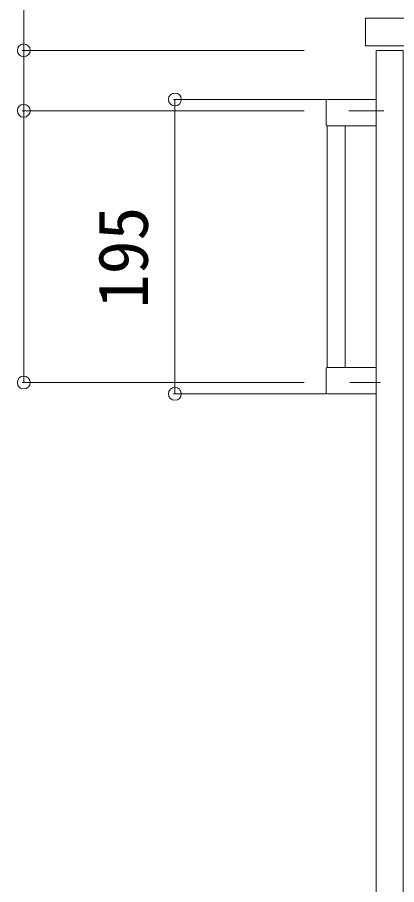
# Model space of a CAD drawing. Units: millimetres, scale not verified. Extents: x -2772 to 2772, y -4480 to 4487.
# Drawn here: x -2304 to -2053, y -2490 to -1916 of the extents above; entities that cross this region are included whole.
import ezdxf
from ezdxf.enums import TextEntityAlignment as Align

# ---------------------------------------------------------------- set-up
doc = ezdxf.new("R2010")
doc.units = ezdxf.units.MM
doc.header["$LTSCALE"] = 15
doc.linetypes.add('CHAIN2', pattern=[12, 9, -1, 1, -1])
for name, color, linetype, lineweight in [('0-2_YKK_ZWAK', 2, 'CHAIN2', 9), ('0-3_YKK_11', 4, 'Continuous', 9), ('0-6_YKK_D', 6, 'Continuous', 9)]:
    doc.layers.add(name, color=color, linetype=linetype, lineweight=lineweight)
doc.styles.add('ＭＳ ゴシック', font='')
doc.styles.get('ＭＳ ゴシック').set_extended_font_data('MS Gothic')

msp = doc.modelspace()

# ---------------------------------------------------------------- linework, layer by layer
at = {"layer": '0-2_YKK_ZWAK', "linetype": 'Continuous'}
for points in [[(-2073.58, -1934.82), (-1668.58, -1934.82), (-1668.58, -1916.42), (-2073.58, -1916.42)], [(-2066.58, -2711.82), (-2048.58, -2711.82), (-2048.58, -1937.82), (-2066.58, -1937.82)]]:
    msp.add_lwpolyline(points, close=True, dxfattribs=at)
at = {"layer": '0-3_YKK_11'}
for p, q in [((-2066.58, -1970.32), (-2098.71, -1970.32)), ((-2066.58, -1970.32), (-2066.58, -1987.82)), ((-2099.71, -1971.32), (-2099.72, -1971.82)), ((-2099.72, -1971.82), (-2099.58, -1987.33)), ((-2099.08, -2147.82), (-2099.08, -1987.82)), ((-2099.08, -1987.82), (-2087.08, -1987.82)), ((-2066.58, -1987.82), (-2089.58, -1987.82)), ((-2087.08, -2147.82), (-2087.08, -1987.82)), ((-2099.72, -2163.82), (-2099.58, -2148.32)), ((-2093.08, -2147.82), (-2099.08, -2147.82)), ((-2087.08, -2147.82), (-2099.08, -2147.82)), ((-2066.58, -2147.82), (-2093.08, -2147.82)), ((-2066.58, -2165.32), (-2066.58, -2147.82)), ((-2099.71, -2164.33), (-2099.72, -2163.82)), ((-2066.58, -2165.32), (-2098.71, -2165.32))]:
    msp.add_line(p, q, dxfattribs=at)
at = {"layer": '0-3_YKK_11', "linetype": 'CHAIN2'}
for p, q in [((-2084.63, -1977.82), (-2061.48, -1977.82)), ((-2083.98, -2157.82), (-2063.77, -2157.82))]:
    msp.add_line(p, q, dxfattribs=at)
at = {"layer": '0-3_YKK_11'}
for centre, radius, start, end in [((-2098.71, -1971.32), 1, 90, 179.5), ((-2099.08, -1987.32), 0.5, 180.5, 270), ((-2099.08, -2148.32), 0.5, 90, 179.5), ((-2098.71, -2164.32), 1, 180.5, 270)]:
    msp.add_arc(centre, radius, start, end, dxfattribs=at)
at = {"layer": '0-6_YKK_D'}
for p, q in [((-2114.08, -1937.82), (-2300.72, -1937.82)), ((-2099.71, -1970.32), (-2200.72, -1970.32)), ((-2199.72, -1970.32), (-2199.72, -2165.32)), ((-2114.08, -1977.82), (-2300.72, -1977.82)), ((-2114.08, -1977.82), (-2300.72, -1977.82)), ((-2299.72, -1977.82), (-2299.72, -2157.82)), ((-2114.08, -2157.82), (-2300.72, -2157.82)), ((-2099.71, -2165.32), (-2200.72, -2165.32))]:
    msp.add_line(p, q, dxfattribs=at)
msp.add_lwpolyline([(-2299.72, -1977.82), (-2299.72, -1937.82), (-2299.72, -1835.02)], dxfattribs=at)
for centre in [(-2299.72, -1937.82), (-2199.72, -1970.32), (-2299.72, -1977.82), (-2299.72, -1977.82), (-2299.72, -2157.82), (-2199.72, -2165.32)]:
    msp.add_circle(centre, 4.25, dxfattribs=at)

# ---------------------------------------------------------------- texts
at = {"layer": '0-6_YKK_D', "style": 'ＭＳ ゴシック'}
msp.add_text('195', height=32.99, rotation=90, dxfattribs=at).set_placement((-2207.72, -2108.62), align=Align.BOTTOM_LEFT)

doc.saveas('drawing.dxf')
